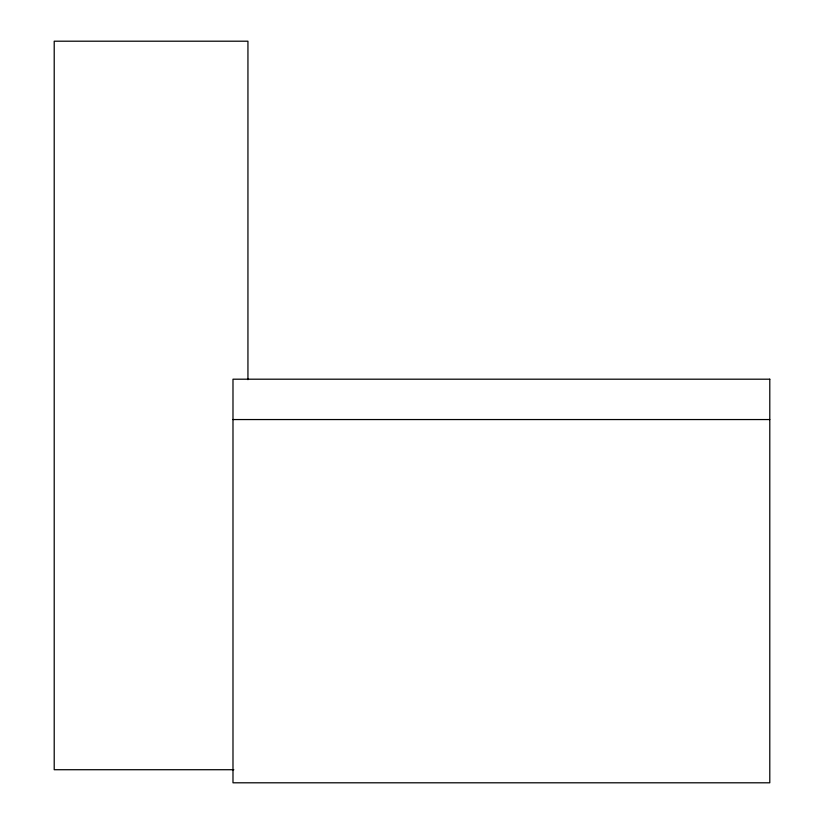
<?xml version="1.0" encoding="UTF-8"?>
<svg xmlns="http://www.w3.org/2000/svg" width="824" height="824" viewBox="0 0 824 824"><rect width="100%" height="100%" fill="white"/><g stroke="black" fill="none" stroke-linecap="round" stroke-linejoin="round"><path stroke-width="1.24" d="M232.986 419.55L769.791 419.55M233.831 769.719L54.209 769.719L54.209 41.2L247.942 41.2L247.942 379.668M769.791 379.195L232.986 379.195L232.986 782.8L769.791 782.8L769.791 379.195"/></g></svg>
